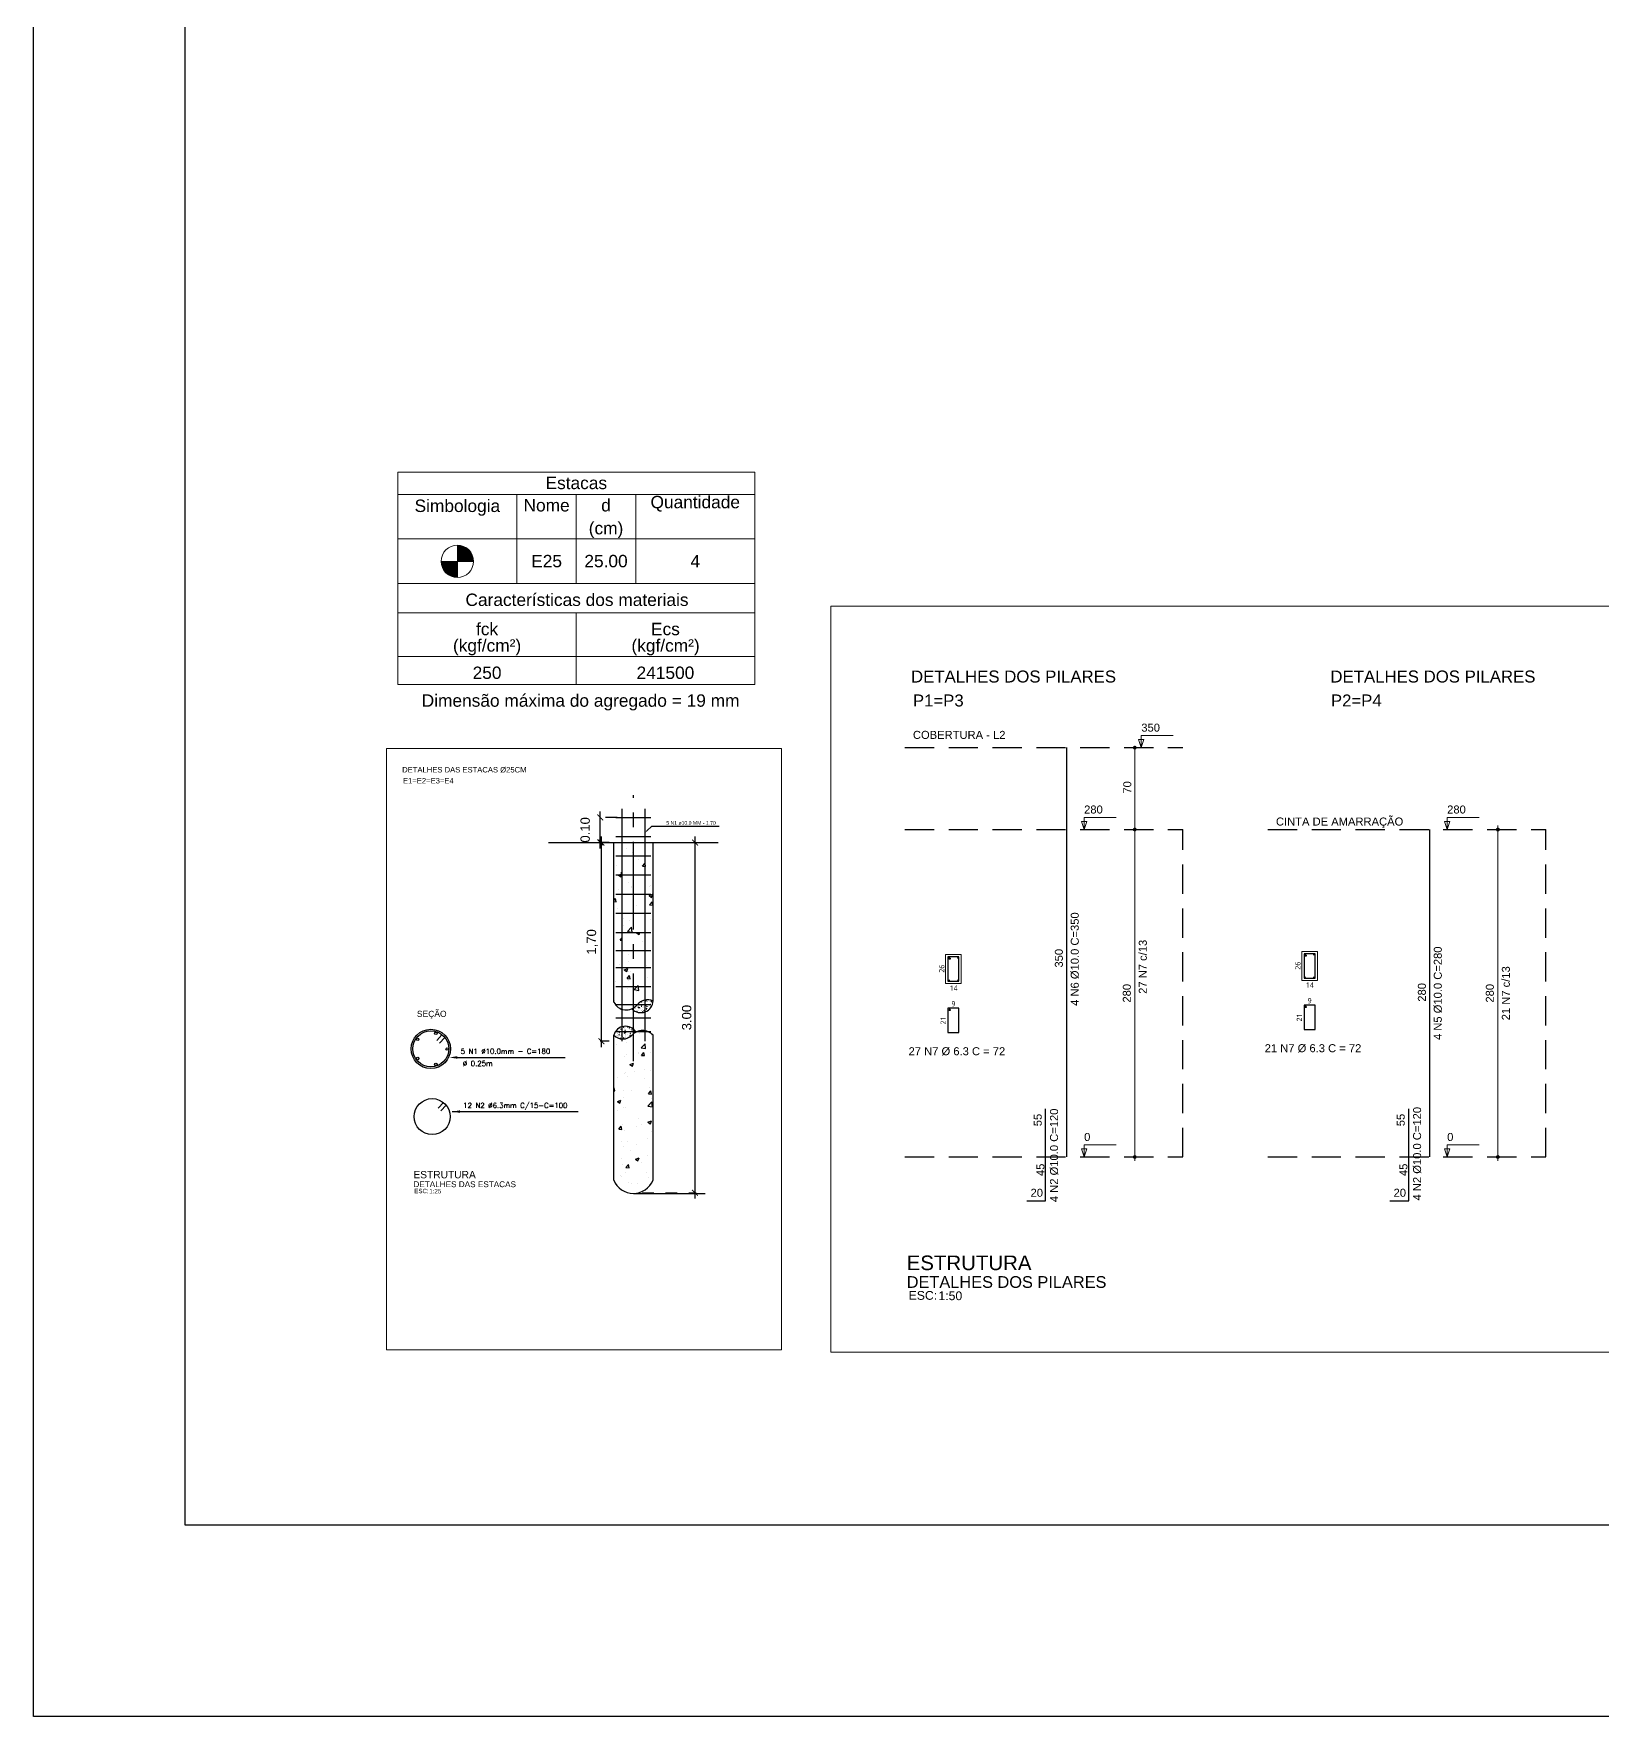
# Model space of a CAD drawing. Header units: inches. Extents: x -396.7 to -360.4, y 4.9 to 33.7.
# Drawn here: x -396.69 to -383.27, y 4.9 to 19.28 of the extents above; entities that cross this region are included whole.
import ezdxf
from ezdxf import colors
from ezdxf.entities.mleader import LeaderData, LeaderLine
from ezdxf.enums import TextEntityAlignment as Align
from ezdxf.math import Vec2, Vec3

# ---------------------------------------------------------------- set-up
doc = ezdxf.new("R2010")
doc.units = ezdxf.units.IN
doc.header["$MEASUREMENT"] = 0
for name, pattern in [('CENTER2', [1.125, 0.75, -0.125, 0.125, -0.125]), ('DOT', [6.35, 0, -6.35]), ('HIDDEN', [0.375, 0.25, -0.125])]:
    doc.linetypes.add(name, pattern=pattern)
doc.layers.get('0').update_dxf_attribs({"color": 8})
doc.layers.get('DEFPOINTS').update_dxf_attribs({"lineweight": 0})
for name, color, linetype, lineweight in [('AR-COTA', 1, 'Continuous', 0), ('Descrição da armadura', 7, 'Continuous', 5), ('DT-Cotas', 9, 'Continuous', 5), ('DT-Forma', 5, 'Continuous', 5), ('DT-TEXTOS', 2, 'Continuous', 20), ('EST- 1', 1, 'Continuous', 9), ('LC-Estacas dos blocos', 1, 'Continuous', 20), ('LC-Tabelas', 1, 'Continuous', 20), ('LC-Textos', 3, 'Continuous', 20), ('QUAD_LIMITES', 2, 'Continuous', 0)]:
    doc.layers.add(name, color=color, linetype=linetype, lineweight=lineweight)
doc.layers.add('ARQ-AREA', color=255, linetype='Continuous', plot=False)
for name, color, linetype in [('ARQ-TXT-02', 2, 'Continuous'), ('ARQ-TXT-03', 3, 'Continuous'), ('ARQ-TXT-04', 4, 'Continuous'), ('ARQ-TXT-SMB', 4, 'Continuous'), ('COTAS', 10, 'Continuous'), ('DETALHE_ESTACAS', 2, 'Continuous'), ('DIV', 9, 'Continuous'), ('DT-ARMADURA', 6, 'Continuous'), ('DT-ARMADURA_NEG', 6, 'Continuous'), ('DT-BARRAS_CORTE', 5, 'Continuous'), ('DT-TÍTULO', 3, 'Continuous'), ('ELE-VT3', 30, 'Continuous'), ('EST - Cotas', 152, 'Continuous'), ('FERRO', 5, 'Continuous'), ('TEXTO0', 7, 'Continuous')]:
    doc.layers.add(name, color=color, linetype=linetype)
doc.styles.add('Arial', font='ARIALUNI.ttf')
doc.styles.add('Codhab', font='')
doc.styles.add('PADRAO_TXT', font='romans.shx')
doc.styles.get('Codhab').set_extended_font_data('Roboto')
doc.dimstyles.new('CODHAB-1-50', dxfattribs={"dimtxt": 0.08, "dimasz": 0.05, "dimexe": 0.01, "dimexo": 0.04, "dimgap": 0.03, "dimtad": 1, "dimzin": 4, "dimtxsty": 'Arial', "dimblk": 'ARCHTICK', "dimcen": 0, "dimdle": 0.05, "dimclrd": 1, "dimclre": 2, "dimclrt": 2, "dimadec": 0, "dimazin": 0, "dimtfac": 1, "dimtmove": 2, "dimatfit": 3, "dimfxl": 0.4, "dimtolj": 1, "dimarcsym": 0})

# ---------------------------------------------------------------- blocks, each defined once
blk = doc.blocks.new('_ArchTick')
at = {"color": 0, "linetype": 'ByBlock', "const_width": 0.15}
blk.add_lwpolyline([(-0.5, -0.5), (0.5, 0.5)], dxfattribs=at)
blk = doc.blocks.new('*D541')
at = {"layer": 'AR-COTA', "color": 2, "linetype": 'DOT', "lineweight": -2, "ltscale": 0.01, "transparency": 16777216}
for p, q in [((-391.697, 12.582), (-391.851, 12.582)), ((-391.929, 12.367), (-391.831, 12.367))]:
    blk.add_line(p, q, dxfattribs=at)
at = {"layer": 'AR-COTA', "color": 1, "lineweight": -2, "ltscale": 0.01, "transparency": 16777216}
blk.add_line((-391.841, 12.317), (-391.841, 12.632), dxfattribs=at)
at = {"layer": 'DEFPOINTS', "color": 0, "ltscale": 0.01, "transparency": 16777216}
for p in [(-391.841, 12.582), (-391.657, 12.582), (-391.969, 12.367)]:
    blk.add_point(p, dxfattribs=at)
at = {"layer": 'AR-COTA', "color": 1, "lineweight": -2, "ltscale": 0.01, "transparency": 16777216, "xscale": 0.05, "yscale": 0.05, "zscale": 0.05}
for p, rotation in [((-391.841, 12.582), 90), ((-391.841, 12.367), 270)]:
    blk.add_blockref('_ArchTick', p, dxfattribs=dict(at, rotation=rotation))
at = {"layer": 'AR-COTA', "color": 2, "ltscale": 0.01, "transparency": 16777216, "insert": (-391.97, 12.475), "char_height": 0.08, "attachment_point": 5, "rotation": 90, "style": 'Arial'}
blk.add_mtext('\\A1;0.10', dxfattribs=at)
blk = doc.blocks.new('*D542')
at = {"layer": 'AR-COTA', "color": 1, "lineweight": -2, "ltscale": 0.01, "transparency": 16777216}
blk.add_line((-391.031, 9.322), (-391.031, 12.417), dxfattribs=at)
at = {"layer": 'AR-COTA', "color": 2, "linetype": 'DOT', "lineweight": -2, "ltscale": 0.01, "transparency": 16777216}
for p, q in [((-391.021, 12.367), (-391.021, 12.367)), ((-391.484, 9.372), (-391.021, 9.372))]:
    blk.add_line(p, q, dxfattribs=at)
at = {"layer": 'DEFPOINTS', "color": 0, "ltscale": 0.01, "transparency": 16777216}
for p in [(-391.061, 12.367), (-391.031, 12.367), (-391.524, 9.372)]:
    blk.add_point(p, dxfattribs=at)
at = {"layer": 'AR-COTA', "color": 1, "lineweight": -2, "ltscale": 0.01, "transparency": 16777216, "xscale": 0.05, "yscale": 0.05, "zscale": 0.05}
for p, rotation in [((-391.031, 12.367), 90), ((-391.031, 9.372), 270)]:
    blk.add_blockref('_ArchTick', p, dxfattribs=dict(at, rotation=rotation))
at = {"layer": 'AR-COTA', "color": 2, "ltscale": 0.01, "transparency": 16777216, "insert": (-391.102, 10.87), "char_height": 0.08, "attachment_point": 5, "rotation": 90, "style": 'Arial'}
blk.add_mtext('\\A1;3.00', dxfattribs=at)
blk = doc.blocks.new('*X521')
at = {"color": 0}
for p, q in [((25.02, 14.669), (25.02, 14.669)), ((25.038, 14.535), (25.038, 14.535)), ((25.566, 14.879), (25.566, 14.879)), ((25.627, 14.331), (25.783, 14.493)), ((25.805, 14.303), (25.783, 14.493)), ((26.031, 14.797), (26.031, 14.797)), ((24.673, 14.48), (24.673, 14.48)), ((24.996, 14.003), (24.996, 14.003)), ((25.04, 14.09), (25.04, 14.09)), ((25.517, 14.096), (25.517, 14.096)), ((25.541, 14.156), (25.541, 14.156)), ((25.627, 14.331), (25.805, 14.303)), ((25.638, 14.038), (25.734, 14.153)), ((25.638, 14.038), (25.757, 14.028)), ((25.757, 14.028), (25.734, 14.153)), ((25.74, 14.435), (25.74, 14.435)), ((26.006, 14.131), (26.006, 14.131)), ((24.705, 13.19), (24.705, 13.19)), ((24.972, 13.337), (24.972, 13.337)), ((25.015, 13.367), (25.015, 13.367)), ((25.114, 13.196), (25.114, 13.196)), ((25.186, 13.682), (25.326, 13.736)), ((25.186, 13.682), (25.286, 13.615)), ((25.286, 13.615), (25.326, 13.736)), ((25.351, 13.413), (25.351, 13.413)), ((25.772, 13.467), (25.772, 13.467)), ((25.982, 13.465), (25.982, 13.465)), ((24.56, 12.753), (24.577, 12.774)), ((24.56, 12.652), (24.6, 12.649)), ((24.6, 12.649), (24.577, 12.774)), ((24.947, 12.672), (24.947, 12.672)), ((25.246, 12.678), (25.246, 12.678)), ((25.773, 13.145), (25.773, 13.145)), ((25.915, 12.534), (26.012, 12.649)), ((25.915, 12.534), (26.035, 12.523)), ((25.958, 12.8), (25.958, 12.8)), ((26.035, 12.523), (26.012, 12.649)), ((24.699, 12.231), (24.84, 12.285)), ((24.699, 12.231), (24.799, 12.164)), ((24.72, 11.889), (24.72, 11.889)), ((24.799, 12.164), (24.84, 12.285)), ((24.923, 12.006), (24.923, 12.006)), ((24.953, 12.397), (24.953, 12.397)), ((25.032, 12.002), (25.032, 12.002)), ((25.892, 12.051), (26.048, 12.214)), ((25.892, 12.051), (26.07, 12.024)), ((25.933, 12.134), (25.933, 12.134)), ((25.983, 12.055), (25.983, 12.055)), ((26.021, 12.351), (26.021, 12.351)), ((26.07, 12.024), (26.048, 12.214)), ((24.563, 11.375), (24.563, 11.375)), ((24.758, 11.155), (24.855, 11.27)), ((24.878, 11.144), (24.855, 11.27)), ((24.899, 11.34), (24.899, 11.34)), ((25.457, 11.267), (25.457, 11.267)), ((25.511, 11.563), (25.511, 11.563)), ((25.631, 11.329), (25.631, 11.329)), ((25.893, 11.426), (26.033, 11.48)), ((25.893, 11.426), (25.993, 11.359)), ((25.909, 11.468), (25.909, 11.468)), ((25.957, 11.332), (25.957, 11.332)), ((25.993, 11.359), (26.033, 11.48)), ((24.758, 11.155), (24.878, 11.144)), ((24.874, 10.674), (24.874, 10.674)), ((24.985, 11.106), (24.985, 11.106)), ((25.109, 10.663), (25.109, 10.663)), ((25.431, 10.544), (25.431, 10.544)), ((25.885, 10.802), (25.885, 10.802)), ((26.053, 11.061), (26.053, 11.061)), ((24.85, 10.008), (24.85, 10.008)), ((24.931, 10.478), (24.931, 10.478)), ((25.233, 10.313), (25.233, 10.313)), ((25.407, 9.976), (25.547, 10.03)), ((25.407, 9.976), (25.506, 9.909)), ((25.506, 9.909), (25.547, 10.03)), ((25.86, 10.136), (25.86, 10.136)), ((24.826, 9.343), (24.826, 9.343)), ((24.844, 9.291), (24.844, 9.291)), ((24.905, 9.755), (24.905, 9.755)), ((25.026, 9.47), (25.026, 9.47)), ((25.036, 9.65), (25.132, 9.765)), ((25.036, 9.65), (25.155, 9.64)), ((25.155, 9.64), (25.132, 9.765)), ((25.663, 9.855), (25.663, 9.855)), ((25.836, 9.471), (25.836, 9.471)), ((25.911, 9.246), (25.911, 9.246)), ((25.137, 9.066), (25.137, 9.066)), ((25.265, 9.022), (25.265, 9.022)), ((25.505, 9.031), (25.505, 9.031)), ((25.812, 8.805), (25.812, 8.805))]:
    blk.add_line(p, q, dxfattribs=at)
blk = doc.blocks.new('*X524')
at = {"color": 0}
for p, q in [((25.055, 22.133), (25.055, 22.133)), ((25.288, 21.993), (25.288, 21.993)), ((25.535, 21.694), (25.535, 21.694)), ((25.685, 21.435), (25.774, 21.541)), ((25.685, 21.435), (25.774, 21.427)), ((25.719, 21.434), (25.719, 21.434)), ((25.76, 21.38), (25.76, 21.38)), ((24.9, 20.686), (24.9, 20.686)), ((25.132, 20.793), (25.132, 20.793)), ((25.234, 20.591), (25.234, 20.591)), ((25.239, 20.661), (25.239, 20.661)), ((25.465, 19.902), (25.465, 19.902)), ((24.932, 19.396), (24.932, 19.396)), ((24.939, 19.113), (24.939, 19.113)), ((25.05, 19.6), (25.05, 19.6)), ((25.191, 19.329), (25.191, 19.329)), ((25.578, 19.619), (25.578, 19.619)), ((25.097, 18.889), (25.252, 19.052)), ((25.097, 18.889), (25.275, 18.862)), ((25.275, 18.862), (25.252, 19.052)), ((25.452, 18.838), (25.484, 18.85)), ((25.452, 18.838), (25.552, 18.771)), ((25.552, 18.771), (25.578, 18.85)), ((25.676, 18.491), (25.676, 18.491)), ((25.142, 17.998), (25.142, 17.998)), ((25.15, 17.702), (25.15, 17.702))]:
    blk.add_line(p, q, dxfattribs=at)
blk = doc.blocks.new('*X523')
at = {"color": 0}
for p, q in [((25.785, 22.103), (25.785, 22.103)), ((25.774, 21.541), (25.781, 21.549)), ((25.774, 21.427), (25.804, 21.424)), ((25.804, 21.424), (25.781, 21.549)), ((25.967, 20.641), (25.967, 20.641)), ((25.991, 20.691), (25.991, 20.691)), ((25.939, 20.288), (26.079, 20.342)), ((25.939, 20.288), (26.038, 20.221)), ((25.962, 19.93), (26.059, 20.045)), ((25.962, 19.93), (26.082, 19.92)), ((26.038, 20.221), (26.079, 20.342)), ((26.082, 19.92), (26.059, 20.045)), ((25.999, 19.351), (25.999, 19.351)), ((25.858, 17.536), (25.858, 17.536)), ((25.362, 16.61), (25.518, 16.772)), ((25.362, 16.61), (25.54, 16.582)), ((25.46, 16.519), (25.46, 16.519)), ((25.54, 16.582), (25.518, 16.772)), ((25.523, 16.628), (25.523, 16.628)), ((25.882, 17.079), (25.882, 17.079))]:
    blk.add_line(p, q, dxfattribs=at)
blk = doc.blocks.new('*X522')
at = {"color": 0}
for p, q in [((24.651, 21.479), (24.651, 21.479)), ((24.745, 21.093), (24.871, 21.142)), ((24.745, 21.093), (24.844, 21.026)), ((24.832, 21.169), (24.871, 21.21)), ((24.832, 21.169), (24.871, 21.162)), ((24.845, 21.026), (24.871, 21.105)), ((24.733, 20.525), (24.733, 20.525)), ((24.56, 20.094), (24.624, 20.171)), ((24.56, 20.053), (24.647, 20.045)), ((24.647, 20.045), (24.624, 20.171)), ((24.707, 19.803), (24.707, 19.803)), ((24.805, 18.551), (24.871, 18.629)), ((24.805, 18.551), (24.871, 18.546)), ((24.79, 17.581), (24.79, 17.581)), ((24.966, 17.388), (25.106, 17.441)), ((24.966, 17.388), (25.065, 17.321)), ((25.065, 17.32), (25.106, 17.441)), ((25.083, 17.047), (25.179, 17.162)), ((25.118, 17.332), (25.118, 17.332)), ((25.202, 17.036), (25.179, 17.162)), ((25.212, 17.312), (25.212, 17.312)), ((24.623, 16.913), (24.623, 16.913)), ((25.044, 17.068), (25.044, 17.068)), ((25.083, 17.047), (25.202, 17.036)), ((25.093, 16.666), (25.093, 16.666)), ((25.124, 16.979), (25.124, 16.979)), ((24.598, 16.19), (24.598, 16.19)), ((25.069, 16), (25.069, 16))]:
    blk.add_line(p, q, dxfattribs=at)
blk = doc.blocks.new('*X525')
at = {"color": 0}
for p, q in [((25.342, 15.857), (25.342, 15.857)), ((25.37, 15.876), (25.37, 15.876)), ((25.417, 15.866), (25.417, 15.866)), ((25.427, 15.861), (25.427, 15.861)), ((25.486, 16.013), (25.486, 16.013)), ((25.486, 15.96), (25.486, 15.96)), ((25.496, 15.985), (25.496, 15.985)), ((25.508, 15.912), (25.532, 15.936)), ((25.508, 15.912), (25.535, 15.907)), ((25.522, 15.895), (25.522, 15.895)), ((25.526, 15.995), (25.526, 15.995)), ((25.53, 15.881), (25.53, 15.881)), ((25.535, 15.907), (25.532, 15.936)), ((25.55, 15.973), (25.55, 15.973)), ((25.556, 15.908), (25.577, 15.916)), ((25.556, 15.908), (25.571, 15.898)), ((25.571, 15.898), (25.577, 15.916)), ((25.575, 16.103), (25.575, 16.103)), ((25.587, 15.854), (25.587, 15.854)), ((25.609, 16), (25.609, 16)), ((25.629, 16.126), (25.65, 16.134)), ((25.629, 16.126), (25.644, 16.116)), ((25.636, 15.962), (25.65, 15.98)), ((25.636, 15.962), (25.654, 15.961)), ((25.644, 16.116), (25.65, 16.134)), ((25.647, 16.007), (25.647, 16.007)), ((25.648, 15.811), (25.648, 15.811)), ((25.654, 15.961), (25.65, 15.98)), ((25.661, 15.99), (25.661, 15.99)), ((25.674, 15.818), (25.674, 15.818)), ((25.678, 15.918), (25.678, 15.918)), ((25.681, 16.017), (25.681, 16.017)), ((25.685, 16.117), (25.685, 16.117)), ((25.688, 16.118), (25.688, 16.118)), ((25.705, 16.16), (25.705, 16.16)), ((25.71, 15.966), (25.71, 15.966)), ((25.72, 15.906), (25.72, 15.906)), ((25.721, 16.125), (25.721, 16.125)), ((25.747, 15.847), (25.747, 15.847)), ((25.792, 16.203), (25.815, 16.2)), ((25.795, 15.916), (25.795, 15.916)), ((25.799, 16.025), (25.799, 16.025)), ((25.807, 16), (25.807, 16)), ((25.808, 16.005), (25.829, 16.013)), ((25.808, 16.005), (25.823, 15.995)), ((25.809, 16.169), (25.824, 16.187)), ((25.809, 16.169), (25.827, 16.168)), ((25.815, 16.2), (25.815, 16.207)), ((25.823, 15.995), (25.829, 16.013)), ((25.823, 15.841), (25.823, 15.841)), ((25.827, 16.168), (25.824, 16.187)), ((25.828, 15.839), (25.828, 15.839)), ((25.829, 15.862), (25.852, 15.886)), ((25.829, 15.862), (25.855, 15.858)), ((25.83, 15.813), (25.83, 15.813)), ((25.832, 15.939), (25.832, 15.939)), ((25.835, 16.039), (25.835, 16.039)), ((25.835, 16.02), (25.835, 16.02)), ((25.839, 16.138), (25.839, 16.138)), ((25.851, 15.944), (25.865, 15.961)), ((25.851, 15.944), (25.869, 15.942)), ((25.855, 15.858), (25.852, 15.886)), ((25.865, 16.153), (25.865, 16.153)), ((25.869, 15.942), (25.865, 15.961)), ((25.87, 15.959), (25.87, 15.959)), ((25.874, 16.035), (25.874, 16.035)), ((25.878, 16.143), (25.878, 16.143)), ((25.896, 16.213), (25.896, 16.213)), ((25.896, 16.213), (25.896, 16.213)), ((25.896, 16.155), (25.896, 16.155)), ((25.907, 15.841), (25.907, 15.841)), ((25.909, 15.931), (25.909, 15.931)), ((25.953, 16.153), (25.953, 16.153)), ((25.967, 15.993), (25.967, 15.993)), ((25.983, 15.958), (25.983, 15.958)), ((25.987, 16.058), (25.987, 16.058)), ((25.988, 16.05), (25.988, 16.05)), ((25.991, 16.158), (25.991, 16.158)), ((26.01, 16.05), (26.01, 16.05)), ((26.024, 16.15), (26.039, 16.168)), ((26.024, 16.15), (26.042, 16.149)), ((26.025, 16.146), (26.025, 16.146)), ((26.03, 15.953), (26.03, 15.953)), ((26.042, 16.149), (26.039, 16.168)), ((26.06, 16.102), (26.081, 16.11)), ((26.06, 16.102), (26.075, 16.092)), ((26.066, 16.168), (26.066, 16.168)), ((26.075, 16.092), (26.081, 16.11)), ((24.868, 15.147), (24.868, 15.147)), ((24.942, 15.135), (24.956, 15.152)), ((24.943, 15.157), (24.943, 15.157)), ((24.959, 15.134), (24.956, 15.152)), ((25.057, 15.171), (25.057, 15.171)), ((25.085, 15.159), (25.106, 15.167)), ((25.085, 15.159), (25.1, 15.149)), ((25.1, 15.149), (25.106, 15.167)), ((25.452, 15.763), (25.452, 15.763)), ((25.462, 15.756), (25.477, 15.773)), ((25.462, 15.756), (25.48, 15.754)), ((25.473, 15.781), (25.473, 15.781)), ((25.48, 15.754), (25.477, 15.773)), ((25.518, 15.795), (25.518, 15.795)), ((25.641, 15.788), (25.641, 15.788)), ((25.671, 15.718), (25.671, 15.718)), ((25.677, 15.737), (25.692, 15.754)), ((25.677, 15.737), (25.695, 15.735)), ((25.695, 15.735), (25.692, 15.754)), ((25.716, 15.798), (25.716, 15.798)), ((25.72, 15.745), (25.72, 15.745)), ((25.735, 15.788), (25.756, 15.796)), ((25.735, 15.788), (25.75, 15.777)), ((25.75, 15.777), (25.756, 15.796)), ((24.597, 14.871), (24.597, 14.871)), ((24.631, 14.792), (24.631, 14.792)), ((24.669, 14.805), (24.669, 14.805)), ((24.677, 15.033), (24.694, 15.031)), ((24.694, 15.031), (24.692, 15.048)), ((24.694, 14.804), (24.694, 14.804)), ((24.707, 14.802), (24.707, 14.802)), ((24.71, 14.91), (24.71, 14.91)), ((24.719, 14.793), (24.719, 14.793)), ((24.722, 14.893), (24.722, 14.893)), ((24.726, 14.993), (24.726, 14.993)), ((24.728, 14.715), (24.73, 14.717)), ((24.731, 14.714), (24.73, 14.717)), ((24.752, 14.957), (24.752, 14.957)), ((24.757, 14.763), (24.757, 14.763)), ((24.76, 14.845), (24.781, 14.853)), ((24.76, 14.845), (24.775, 14.835)), ((24.768, 14.928), (24.782, 14.946)), ((24.768, 14.928), (24.786, 14.927)), ((24.772, 14.901), (24.772, 14.901)), ((24.775, 14.835), (24.781, 14.853)), ((24.786, 14.927), (24.782, 14.946)), ((24.783, 14.7), (24.783, 14.7)), ((24.784, 15.08), (24.784, 15.08)), ((24.785, 14.92), (24.785, 14.92)), ((24.789, 15.028), (24.789, 15.028)), ((24.81, 14.703), (24.824, 14.72)), ((24.81, 14.703), (24.828, 14.701)), ((24.812, 15.109), (24.812, 15.109)), ((24.82, 14.817), (24.82, 14.817)), ((24.828, 14.701), (24.824, 14.72)), ((24.833, 15.062), (24.854, 15.07)), ((24.833, 15.062), (24.848, 15.052)), ((24.843, 14.835), (24.843, 14.835)), ((24.848, 15.052), (24.854, 15.07)), ((24.854, 14.797), (24.854, 14.797)), ((24.864, 15.038), (24.864, 15.038)), ((24.869, 14.715), (24.869, 14.715)), ((24.873, 14.814), (24.873, 14.814)), ((24.875, 15.069), (24.875, 15.069)), ((24.876, 14.914), (24.876, 14.914)), ((24.88, 15.014), (24.88, 15.014)), ((24.884, 15.114), (24.884, 15.114)), ((24.899, 14.935), (24.899, 14.935)), ((24.912, 14.95), (24.912, 14.95)), ((24.917, 14.757), (24.917, 14.757)), ((24.931, 14.723), (24.931, 14.723)), ((24.939, 14.724), (24.96, 14.732)), ((24.939, 14.724), (24.954, 14.714)), ((24.942, 15.135), (24.959, 15.134)), ((24.947, 14.931), (24.947, 14.931)), ((24.954, 14.714), (24.96, 14.732)), ((24.958, 14.73), (24.958, 14.73)), ((24.959, 15.11), (24.959, 15.11)), ((24.972, 15.103), (24.972, 15.103)), ((24.978, 15.053), (24.978, 15.053)), ((24.983, 14.909), (24.998, 14.927)), ((24.983, 14.909), (25.001, 14.908)), ((24.987, 14.985), (25.011, 15.01)), ((24.987, 14.985), (25.014, 14.981)), ((25.001, 14.908), (24.998, 14.927)), ((25.006, 14.733), (25.006, 14.733)), ((25.01, 14.841), (25.01, 14.841)), ((25.014, 14.981), (25.011, 15.01)), ((25.012, 14.941), (25.033, 14.949)), ((25.012, 14.941), (25.027, 14.931)), ((25.014, 14.79), (25.014, 14.79)), ((25.018, 14.865), (25.018, 14.865)), ((25.02, 14.734), (25.02, 14.734)), ((25.024, 14.834), (25.024, 14.834)), ((25.027, 14.931), (25.033, 14.949)), ((25.028, 14.933), (25.028, 14.933)), ((25.031, 15.033), (25.031, 15.033)), ((25.032, 14.692), (25.039, 14.701)), ((25.035, 15.133), (25.035, 15.133)), ((25.035, 15.062), (25.035, 15.062)), ((25.04, 14.694), (25.039, 14.701)), ((25.072, 14.943), (25.072, 14.943)), ((25.077, 14.75), (25.077, 14.75)), ((25.085, 14.851), (25.085, 14.851)), ((25.089, 14.96), (25.089, 14.96)), ((25.119, 14.748), (25.119, 14.748)), ((25.122, 14.961), (25.122, 14.961)), ((25.132, 15.096), (25.132, 15.096)), ((25.133, 14.76), (25.133, 14.76)), ((25.134, 15.14), (25.134, 15.14)), ((25.157, 15.116), (25.171, 15.134)), ((25.157, 15.116), (25.175, 15.115)), ((25.164, 14.97), (25.164, 14.97)), ((25.167, 15.078), (25.167, 15.078)), ((25.175, 15.115), (25.171, 15.134)), ((25.174, 14.783), (25.174, 14.783)), ((25.176, 14.756), (25.176, 14.756)), ((25.18, 14.856), (25.18, 14.856)), ((25.184, 14.956), (25.184, 14.956)), ((25.187, 15.056), (25.187, 15.056)), ((25.191, 14.821), (25.212, 14.829)), ((25.191, 14.821), (25.206, 14.811)), ((25.193, 14.896), (25.193, 14.896)), ((25.195, 15.056), (25.195, 15.056)), ((25.198, 14.891), (25.213, 14.908)), ((25.198, 14.891), (25.216, 14.889)), ((25.198, 14.866), (25.198, 14.866)), ((25.206, 14.81), (25.212, 14.829)), ((25.216, 14.889), (25.213, 14.908)), ((25.233, 14.937), (25.233, 14.937)), ((25.243, 15.088), (25.243, 15.088)), ((25.264, 15.038), (25.285, 15.046)), ((25.264, 15.038), (25.279, 15.028)), ((25.277, 14.985), (25.277, 14.985)), ((25.279, 15.028), (25.285, 15.046)), ((25.296, 14.991), (25.296, 14.991)), ((25.307, 14.936), (25.326, 14.955)), ((25.307, 14.936), (25.326, 14.933))]:
    blk.add_line(p, q, dxfattribs=at)
blk = doc.blocks.new('*D543')
at = {"layer": 'AR-COTA', "color": 1, "lineweight": -2, "ltscale": 0.01, "transparency": 16777216}
blk.add_line((-391.831, 10.617), (-391.831, 12.417), dxfattribs=at)
at = {"layer": 'AR-COTA', "color": 2, "linetype": 'DOT', "lineweight": -2, "ltscale": 0.01, "transparency": 16777216}
for p, q in [((-391.765, 12.367), (-391.841, 12.367)), ((-391.765, 10.667), (-391.841, 10.667))]:
    blk.add_line(p, q, dxfattribs=at)
at = {"layer": 'DEFPOINTS', "color": 0, "ltscale": 0.01, "transparency": 16777216}
for p in [(-391.831, 12.367), (-391.725, 12.367), (-391.725, 10.667)]:
    blk.add_point(p, dxfattribs=at)
at = {"layer": 'AR-COTA', "color": 1, "lineweight": -2, "ltscale": 0.01, "transparency": 16777216, "xscale": 0.05, "yscale": 0.05, "zscale": 0.05}
for p, rotation in [((-391.831, 12.367), 90), ((-391.831, 10.667), 270)]:
    blk.add_blockref('_ArchTick', p, dxfattribs=dict(at, rotation=rotation))
at = {"layer": 'AR-COTA', "color": 2, "ltscale": 0.01, "transparency": 16777216, "insert": (-391.909, 11.517), "char_height": 0.08, "attachment_point": 5, "rotation": 90, "style": 'Arial'}
blk.add_mtext('\\A1;1,70', dxfattribs=at)
blk = doc.blocks.new('*U554')
at = {"layer": 'ARQ-TXT-02', "insert": (0.231, 0.171), "char_height": 0.0375, "attachment_point": 1, "style": 'Arial'}
blk.add_mtext_dynamic_manual_height_columns('ESC:', width=0.00172, gutter_width=0.312, heights=[0], dxfattribs=at)
at = {"layer": 'ARQ-TXT-02', "style": 'Arial'}
blk.add_attdef('ESCALA', (0.359, 0.132), '', height=0.0375, dxfattribs=at)
at = {"layer": 'ARQ-TXT-03', "style": 'Arial'}
blk.add_attdef('DESENHO', (0.223, 0.185), '', height=0.05, dxfattribs=at)
at = {"layer": 'ARQ-TXT-04', "style": 'Arial'}
blk.add_attdef('MATÉRIA', text='', height=0.0625, dxfattribs=at).set_placement((0.223, 0.242), align=Align.BOTTOM_LEFT)
blk = doc.blocks.new('*U527')
at = {"layer": 'ARQ-TXT-02', "insert": (0.016, 0.158), "char_height": 0.075, "attachment_point": 1, "style": 'Arial'}
blk.add_mtext_dynamic_manual_height_columns('ESC:', width=0.00344, gutter_width=0.625, heights=[0], dxfattribs=at)
at = {"layer": 'ARQ-TXT-02', "style": 'Arial'}
blk.add_attdef('ESCALA', (0.271, 0.08), '', height=0.075, dxfattribs=at)
at = {"layer": 'ARQ-TXT-03', "style": 'Arial'}
blk.add_attdef('DESENHO', (0, 0.185), '', height=0.1, dxfattribs=at)
at = {"layer": 'ARQ-TXT-04', "style": 'Arial'}
blk.add_attdef('MATÉRIA', text='', height=0.125, dxfattribs=at).set_placement((0, 0.299), align=Align.BOTTOM_LEFT)

msp = doc.modelspace()

# ---------------------------------------------------------------- hatches: boundary and pattern name
at = {"layer": 'LC-Estacas dos blocos', "linetype": 'Continuous'}
for points in [[(-392.93, 14.806), (-392.944, 14.84), (-392.965, 14.868), (-392.994, 14.89), (-393.027, 14.904), (-393.063, 14.908), (-393.063, 14.771), (-392.925, 14.771), (-392.93, 14.806)], [(-393.098, 14.638), (-393.063, 14.633), (-393.063, 14.771), (-393.2, 14.771), (-393.196, 14.735), (-393.182, 14.702), (-393.16, 14.673), (-393.132, 14.651), (-393.098, 14.638)]]:
    msp.add_hatch(color=256, dxfattribs=at).paths.add_polyline_path(points)

# ---------------------------------------------------------------- linework, layer by layer
at = {"color": 1, "linetype": 'HIDDEN'}
for p, q in [((-389.237, 13.178), (-386.86, 13.178)), ((-389.237, 12.478), (-386.86, 12.478)), ((-386.86, 9.678), (-386.86, 12.478)), ((-386.133, 12.478), (-383.756, 12.478)), ((-383.756, 9.678), (-383.756, 12.478)), ((-389.237, 9.678), (-386.86, 9.678)), ((-386.133, 9.678), (-383.756, 9.678))]:
    msp.add_line(p, q, dxfattribs=at)
at = {"layer": 'ARQ-AREA'}
msp.add_lwpolyline([(-395.392, 6.534), (-368.803, 6.534), (-368.803, 27.759), (-395.392, 27.759)], close=True, dxfattribs=at)
at = {"layer": 'COTAS', "color": 1, "linetype": 'ByBlock'}
for p, q in [((-393.071, 10.528), (-392.142, 10.528)), ((-393.108, 10.066), (-392.03, 10.066))]:
    msp.add_line(p, q, dxfattribs=at)
at = {"layer": 'COTAS'}
msp.add_line((-391.558, 9.367), (-390.943, 9.367), dxfattribs=at)
at = {"layer": 'COTAS', "color": 1, "linetype": 'ByBlock'}
for points in [[(-393.063, 10.54), (-393.063, 10.518), (-393.13, 10.529)], [(-393.041, 10.077), (-393.041, 10.055), (-393.108, 10.066)]]:
    msp.add_solid(points, dxfattribs=at)
at = {"layer": 'DETALHE_ESTACAS', "linetype": 'Continuous'}
for p, q in [((-392.284, 12.367), (-391.725, 12.367)), ((-391.725, 11.002), (-391.725, 12.367)), ((-391.39, 11.014), (-391.39, 12.367)), ((-391.39, 12.367), (-390.832, 12.367)), ((-391.725, 9.479), (-391.725, 10.72)), ((-391.39, 9.479), (-391.39, 10.72))]:
    msp.add_line(p, q, dxfattribs=at)
at = {"layer": 'DETALHE_ESTACAS', "color": 7}
msp.add_circle((-393.29, 10.602), 0.168, dxfattribs=at)
at = {"layer": 'DETALHE_ESTACAS', "linetype": 'Continuous'}
for centre, radius, start, end in [((-391.618, 11.054), 0.119, 205.5507, 320.7257), ((-391.494, 11.016), 0.104, 222.959, 358.8209), ((-391.434, 10.903), 0.119, 68.3191, 140.7257), ((-391.625, 10.692), 0.104, 31.2708, 164.0578), ((-391.48, 10.636), 0.123, 43.072, 136.928), ((-391.558, 9.549), 0.182, 202.6199, 337.3801)]:
    msp.add_arc(centre, radius, start, end, dxfattribs=at)
at = {"layer": 'DETALHE_ESTACAS'}
msp.add_arc((-391.648, 10.793), 0.106, 223.072, 316.928, dxfattribs=at)
at = {"layer": 'DIV', "linetype": 'CENTER2'}
msp.add_line((-391.558, 10.498), (-391.558, 12.773), dxfattribs=at)
at = {"layer": 'DIV'}
msp.add_line((-391.725, 12.367), (-391.39, 12.367), dxfattribs=at)
at = {"layer": 'DT-ARMADURA'}
for p, q in [((-387.852, 12.478), (-387.852, 13.178)), ((-387.852, 9.678), (-387.852, 12.478)), ((-384.748, 9.678), (-384.748, 12.478)), ((-388.033, 9.304), (-388.033, 10.091)), ((-384.929, 9.304), (-384.929, 10.091)), ((-388.194, 9.304), (-388.033, 9.304)), ((-385.09, 9.304), (-384.929, 9.304))]:
    msp.add_line(p, q, dxfattribs=at)
at = {"layer": 'DT-ARMADURA_NEG'}
for p, q in [((-388.853, 11.39), (-388.869, 11.39)), ((-388.869, 11.39), (-388.869, 11.374)), ((-388.869, 11.374), (-388.845, 11.374)), ((-388.853, 11.366), (-388.853, 11.39)), ((-385.808, 11.415), (-385.824, 11.415)), ((-385.824, 11.415), (-385.824, 11.4)), ((-385.824, 11.4), (-385.8, 11.4)), ((-385.808, 11.392), (-385.808, 11.415)), ((-388.853, 10.951), (-388.869, 10.951)), ((-388.869, 10.951), (-388.869, 10.935)), ((-388.853, 10.927), (-388.853, 10.951)), ((-385.808, 10.977), (-385.824, 10.977)), ((-385.824, 10.977), (-385.824, 10.961)), ((-385.824, 10.961), (-385.8, 10.961)), ((-385.808, 10.953), (-385.808, 10.977)), ((-388.869, 10.935), (-388.845, 10.935))]:
    msp.add_line(p, q, dxfattribs=at)
for points in [[(-388.774, 11.181), (-388.774, 11.39), (-388.869, 11.39), (-388.869, 11.181)], [(-385.729, 11.206), (-385.729, 11.415), (-385.824, 11.415), (-385.824, 11.206)], [(-388.774, 10.742), (-388.774, 10.951), (-388.869, 10.951), (-388.869, 10.742)], [(-385.729, 10.767), (-385.729, 10.977), (-385.824, 10.977), (-385.824, 10.767)]]:
    msp.add_lwpolyline(points, close=True, dxfattribs=at)
at = {"layer": 'DT-BARRAS_CORTE'}
for centre in [(-388.861, 11.382), (-388.782, 11.382), (-385.816, 11.408), (-385.737, 11.408), (-388.861, 11.188), (-388.782, 11.188), (-385.816, 11.214), (-385.737, 11.214)]:
    msp.add_circle(centre, 0.0038, dxfattribs=at)
at = {"layer": 'DT-Cotas'}
for p, q in [((-387.267, 13.178), (-387.303, 13.178)), ((-387.271, 12.478), (-387.271, 13.178)), ((-387.267, 12.478), (-387.303, 12.478)), ((-387.271, 9.646), (-387.271, 12.511)), ((-384.163, 12.478), (-384.199, 12.478)), ((-384.167, 9.646), (-384.167, 12.511)), ((-387.267, 9.678), (-387.303, 9.678)), ((-384.163, 9.678), (-384.199, 9.678))]:
    msp.add_line(p, q, dxfattribs=at)
at = {"layer": 'DT-Cotas', "const_width": 0.0162}
for points in [[(-387.279, 13.178, 1), (-387.263, 13.178, 1)], [(-387.279, 12.478, 1), (-387.263, 12.478, 1)], [(-384.175, 12.478, 1), (-384.158, 12.478, 1)], [(-387.279, 9.678, 1), (-387.263, 9.678, 1)], [(-384.175, 9.678, 1), (-384.158, 9.678, 1)]]:
    msp.add_lwpolyline(points, format="xyb", close=True, dxfattribs=at)
at = {"layer": 'DT-Forma'}
for points in [[(-388.755, 11.409), (-388.755, 11.162), (-388.888, 11.162), (-388.888, 11.409)], [(-385.71, 11.434), (-385.71, 11.187), (-385.843, 11.187), (-385.843, 11.434)]]:
    msp.add_lwpolyline(points, close=True, dxfattribs=at)
at = {"layer": 'DT-TEXTOS'}
for points in [[(-387.193, 13.247), (-387.215, 13.178), (-387.238, 13.247), (-387.193, 13.247)], [(-387.215, 13.178), (-387.215, 13.281), (-386.942, 13.281)], [(-387.681, 12.547), (-387.704, 12.478), (-387.727, 12.547), (-387.681, 12.547)], [(-387.704, 12.478), (-387.704, 12.581), (-387.43, 12.581)], [(-384.577, 12.547), (-384.6, 12.478), (-384.623, 12.547), (-384.577, 12.547)], [(-384.6, 12.478), (-384.6, 12.581), (-384.326, 12.581)], [(-387.681, 9.747), (-387.704, 9.678), (-387.727, 9.747), (-387.681, 9.747)], [(-387.704, 9.678), (-387.704, 9.781), (-387.43, 9.781)], [(-384.577, 9.747), (-384.6, 9.678), (-384.623, 9.747), (-384.577, 9.747)], [(-384.6, 9.678), (-384.6, 9.781), (-384.326, 9.781)]]:
    msp.add_lwpolyline(points, dxfattribs=at)
at = {"layer": 'ELE-VT3', "linetype": 'ByBlock'}
msp.add_lwpolyline([(-396.686, 33.671), (-368.195, 33.671), (-368.195, 4.895), (-396.686, 4.895)], close=True, dxfattribs=at)
at = {"layer": 'EST- 1'}
for p, q in [((-393.571, 14.582), (-390.521, 14.582)), ((-393.571, 14.582), (-393.571, 14.332)), ((-390.521, 14.582), (-390.521, 14.332)), ((-393.571, 14.332), (-390.521, 14.332)), ((-393.571, 14.332), (-393.571, 13.718)), ((-392.046, 14.332), (-392.046, 13.718)), ((-390.521, 14.332), (-390.521, 13.718)), ((-393.571, 13.958), (-390.521, 13.958)), ((-393.571, 13.718), (-390.521, 13.718))]:
    msp.add_line(p, q, dxfattribs=at)
at = {"layer": 'FERRO'}
for p, q in [((-391.708, 12.582), (-391.408, 12.582)), ((-391.657, 12.654), (-391.657, 10.667)), ((-391.46, 12.654), (-391.46, 10.667)), ((-391.708, 12.418), (-391.408, 12.418)), ((-391.708, 12.254), (-391.408, 12.254)), ((-391.708, 12.09), (-391.408, 12.09)), ((-391.708, 11.926), (-391.408, 11.926)), ((-391.708, 11.762), (-391.408, 11.762)), ((-391.708, 11.598), (-391.408, 11.598)), ((-391.708, 11.445), (-391.408, 11.445)), ((-391.708, 11.299), (-391.408, 11.299)), ((-391.708, 11.135), (-391.408, 11.135)), ((-391.708, 10.982), (-391.408, 10.982)), ((-391.708, 10.867), (-391.408, 10.867)), ((-393.195, 10.723), (-393.239, 10.674)), ((-393.171, 10.701), (-393.215, 10.652)), ((-391.708, 10.752), (-391.408, 10.752)), ((-393.183, 10.144), (-393.227, 10.095)), ((-393.159, 10.121), (-393.204, 10.073))]:
    msp.add_line(p, q, dxfattribs=at)
for centre, radius in [((-393.29, 10.602), 0.154), ((-393.402, 10.684), 0.0104), ((-393.247, 10.735), 0.0104), ((-393.402, 10.52), 0.0104), ((-393.15, 10.602), 0.0104), ((-393.247, 10.47), 0.0104), ((-393.278, 10.023), 0.154)]:
    msp.add_circle(centre, radius, dxfattribs=at)
at = {"layer": 'LC-Estacas dos blocos'}
for p, q in [((-393.063, 14.633), (-393.063, 14.908)), ((-393.2, 14.771), (-392.925, 14.771))]:
    msp.add_line(p, q, dxfattribs=at)
msp.add_circle((-393.063, 14.771), 0.138, dxfattribs=at)
at = {"layer": 'LC-Tabelas'}
for p, q in [((-393.571, 15.535), (-390.521, 15.535)), ((-393.571, 15.535), (-393.571, 14.582)), ((-390.521, 15.535), (-390.521, 14.582)), ((-393.571, 15.344), (-390.521, 15.344)), ((-392.554, 15.344), (-392.554, 14.582)), ((-392.046, 15.344), (-392.046, 14.582)), ((-391.538, 15.344), (-391.538, 14.582)), ((-393.571, 14.963), (-390.521, 14.963)), ((-393.571, 14.582), (-390.521, 14.582))]:
    msp.add_line(p, q, dxfattribs=at)
at = {"layer": 'QUAD_LIMITES'}
for points in [[(-382.735, 8.008), (-389.871, 8.008), (-389.871, 14.389), (-382.735, 14.389)], [(-390.291, 8.028), (-393.669, 8.028), (-393.669, 13.171), (-390.291, 13.171)]]:
    msp.add_lwpolyline(points, close=True, dxfattribs=at)

# ---------------------------------------------------------------- block references
at = {"layer": 'ARQ-TXT-SMB'}
for name, p, values in [('*U554', (-393.662, 9.235), {'ESCALA': '1:25', 'DESENHO': 'DETALHES DAS ESTACAS', 'MATÉRIA': 'ESTRUTURA'}), ('*U527', (-389.221, 8.374), {'ESCALA': '1:50', 'DESENHO': 'DETALHES DOS PILARES', 'MATÉRIA': 'ESTRUTURA'})]:
    msp.add_blockref(name, p, dxfattribs=at).add_auto_attribs(values)
at = {"layer": 'DIV', "xscale": 0.2185449293932434, "yscale": 0.2185449293932434, "zscale": 0.2185449293932434}
for name in ['*X524', '*X523', '*X522', '*X525', '*X521']:
    msp.add_blockref(name, (-397.093, 7.479), dxfattribs=at)

# ---------------------------------------------------------------- texts
at = {"layer": 'Descrição da armadura', "linetype": 'Continuous', "insert": (-391.065, 12.518), "char_height": 0.03115, "width": 0.80764, "attachment_point": 8, "line_spacing_factor": 0.798, "style": 'Arial'}
msp.add_mtext('\\pxt19;5 N1 ø10.0 MM - 1.70', dxfattribs=at)
at = {"layer": 'DT-ARMADURA', "color": 2, "style": 'Arial'}
for s, p in [('4 N6 %%C10.0 C=350', (-387.75, 11.37)), ('4 N5 %%C10.0 C=280', (-384.646, 11.078)), ('4 N2 %%C10.0 C=120', (-387.927, 9.692)), ('4 N2 %%C10.0 C=120', (-384.823, 9.706))]:
    msp.add_text(s, height=0.06843, rotation=90, dxfattribs=at).set_placement(p, align=Align.CENTER)
for s, p in [('350', (-387.886, 11.298)), ('280', (-384.782, 11.006)), ('55', (-388.067, 9.941)), ('55', (-384.963, 9.941)), ('45', (-388.044, 9.515)), ('45', (-384.94, 9.515))]:
    msp.add_text(s, height=0.0684, rotation=90, dxfattribs=at).set_placement(p)
for p in [(-388.162, 9.338), (-385.058, 9.338)]:
    msp.add_text('20', height=0.0684, dxfattribs=at).set_placement(p)
at = {"layer": 'DT-ARMADURA_NEG', "color": 2, "style": 'Arial'}
for s, p in [('27 N7 c/13', (-387.168, 11.304)), ('21 N7 c/13', (-384.064, 11.078))]:
    msp.add_text(s, height=0.0684, rotation=90, dxfattribs=at).set_placement(p, align=Align.CENTER)
at = {"layer": 'DT-Cotas', "style": 'Arial'}
msp.add_text('70', height=0.0684, rotation=90, dxfattribs=at).set_placement((-387.301, 12.785))
for p in [(-387.305, 11.078), (-384.201, 11.078)]:
    msp.add_text('280', height=0.0684, rotation=90, dxfattribs=at).set_placement(p, align=Align.CENTER)
at = {"layer": 'DT-TEXTOS', "style": 'Arial'}
for s, height, p in [('350', 0.0684, (-387.215, 13.315)), ('COBERTURA - L2', 0.06843, (-389.168, 13.253)), ('280', 0.0684, (-387.704, 12.615)), ('280', 0.0684, (-384.6, 12.615)), ('CINTA DE AMARRAÇÃO', 0.06843, (-386.064, 12.512)), ('27 N7 Ø 6.3 C = 72', 0.06843, (-389.205, 10.548)), ('21 N7 Ø 6.3 C = 72', 0.06843, (-386.16, 10.574)), ('0', 0.0684, (-387.704, 9.815)), ('0', 0.0684, (-384.6, 9.815))]:
    msp.add_text(s, height=height, dxfattribs=at).set_placement(p)
at = {"layer": 'DT-TÍTULO', "style": 'Arial'}
for s, height, p in [('DETALHES DOS PILARES', 0.10264, (-389.184, 13.735)), ('DETALHES DOS PILARES', 0.10264, (-385.598, 13.735)), ('P1=P3', 0.1026, (-389.168, 13.53)), ('P2=P4', 0.1026, (-385.594, 13.53)), ('DETALHES DAS ESTACAS Ø25CM', 0.04673, (-393.535, 12.966)), ('E1=E2=E3=E4', 0.04673, (-393.528, 12.872))]:
    msp.add_text(s, height=height, dxfattribs=at).set_placement(p)
at = {"layer": 'EST - Cotas', "linetype": 'Continuous', "style": 'Codhab'}
for s, p in [('26', (-388.899, 11.254)), ('26', (-385.854, 11.28)), ('21', (-388.887, 10.811)), ('21', (-385.842, 10.837))]:
    msp.add_text(s, height=0.0443, rotation=90, dxfattribs=at).set_placement(p)
for s, p in [('14', (-388.853, 11.1)), ('14', (-385.808, 11.126)), ('9', (-388.838, 10.966)), ('9', (-385.793, 10.992))]:
    msp.add_text(s, height=0.0443, dxfattribs=at).set_placement(p)
at = {"layer": 'EST- 1', "line_spacing_factor": 0.798, "style": 'Arial'}
for s, insert, char_height, width, attachment_point in [('Estacas', (-392.046, 15.387), 0.1059, 1.05335, 8), ('Simbologia', (-393.063, 15.161), 0.1059, 1.46403, 8), ('Nome', (-392.3, 15.196), 0.1059, 0.78821, 8), ('d', (-391.792, 15.196), 0.106, 0.16427, 8), ('Quantidade', (-391.029, 15.196), 0.1059, 1.52743, 8), ('(cm)', (-391.792, 14.97), 0.1059, 0.5908, 8), ('E25', (-392.3, 14.719), 0.1059, 0.54181, 8), ('25.00', (-391.792, 14.719), 0.1059, 0.73922, 8), ('4', (-391.029, 14.719), 0.106, 0.32854, 8), ('Características dos materiais', (-392.04, 14.388), 0.1059, 2.21219, 8), ('fck', (-392.809, 14.138), 0.1059, 0.54181, 8), ('Ecs', (-391.284, 14.138), 0.1059, 0.54181, 8), ('(kgf/cm²)', (-392.809, 13.967), 0.1059, 0.54181, 8), ('(kgf/cm²)', (-391.283, 13.967), 0.1059, 0.54181, 8), ('250', (-392.809, 13.764), 0.1059, 0.54181, 8), ('241500', (-391.284, 13.764), 0.1059, 0.54181, 8), ('Dimensão máxima do agregado = 19 mm', (-393.368, 13.496), 0.1059, 2.7079, 7)]:
    msp.add_mtext(s, dxfattribs=dict(at, insert=insert, char_height=char_height, width=width, attachment_point=attachment_point))
at = {"layer": 'LC-Textos', "linetype": 'Continuous', "style": 'Arial'}
msp.add_text('SEÇÃO', height=0.0519, dxfattribs=at).set_placement((-393.409, 10.876))
at = {"layer": 'TEXTO0', "style": 'PADRAO_TXT'}
for s, height, p in [('5 N1 %%C10.0mm - C=180', 0.04371, (-393.035, 10.56)), ('%%C 0.25m', 0.0437, (-393.016, 10.456)), ('12 N2 %%C6.3mm C/15-C=100', 0.04371, (-393.013, 10.097))]:
    msp.add_text(s, height=height, dxfattribs=at).set_placement(p)

# ---------------------------------------------------------------- dimensions: what is measured, and where the dimension line sits
at = {"layer": 'AR-COTA', "ltscale": 0.01}
dim = msp.add_linear_dim(base=(-391.841, 12.582), p1=(-391.969, 12.367), p2=(-391.657, 12.582), angle=90, text='0.10', dimstyle='CODHAB-1-50', dxfattribs=at)
dim.commit()
dim.dimension.update_dxf_attribs({"geometry": '*D541', "text_midpoint": (-391.97, 12.475), "dimtype": 160})
dim = msp.add_linear_dim(base=(-391.831, 12.367), p1=(-391.725, 10.667), p2=(-391.725, 12.367), angle=90, dimstyle='CODHAB-1-50', dxfattribs=at)
dim.commit()
dim.dimension.update_dxf_attribs({"geometry": '*D543', "text_midpoint": (-391.909, 11.517)})
dim = msp.add_linear_dim(base=(-391.031, 12.367), p1=(-391.524, 9.372), p2=(-391.061, 12.367), angle=90, text='3.00', dimstyle='CODHAB-1-50', dxfattribs=at)
dim.commit()
dim.dimension.update_dxf_attribs({"geometry": '*D542', "text_midpoint": (-391.102, 10.87)})

# ---------------------------------------------------------------- leaders
at = {"layer": 'EST- 1'}
ml = msp.add_multileader_mtext('Standard', dxfattribs=at)
ml.set_content('', color=256, style='Codhab')
ml.set_leader_properties()
ml.build(insert=Vec2(0, 0))
ml.multileader.update_dxf_attribs({"text_right_attachment_type": 6, "dogleg_length": 0.36, "arrow_head_size": 0.0252})
ctx = ml.context
ctx.base_point, ctx.char_height, ctx.arrow_head_size, ctx.landing_gap_size, ctx.plane_origin = Vec3(-390.824, 12.507), 0.0252, 0.0252, 0.0126, Vec3(-391.46, 12.449)
ctx.right_attachment = 6
notes = []
notes.append((ctx, [(0, (1, 1, 0), (-391.399, 12.507), (1, 0), 0.575, [(0, [(-391.46, 12.449)], 0, [])])]))
ctx.mtext.insert, ctx.mtext.flow_direction = Vec3(-390.811, 12.52), 5
for ctx, leaders in notes:
    for number, flags, end, landing, length, lines in leaders:
        leader = LeaderData()
        leader.index, (leader.has_last_leader_line, leader.has_dogleg_vector, leader.attachment_direction) = number, flags
        leader.last_leader_point, leader.dogleg_vector, leader.dogleg_length = Vec3(end), Vec3(landing), length
        for number, points, colour, breaks in lines:
            line = LeaderLine()
            line.index, line.vertices, line.color, line.breaks = number, Vec3.list(points), colors.encode_raw_color(colour), breaks
            leader.lines.append(line)
        ctx.leaders.append(leader)

doc.saveas('drawing.dxf')
